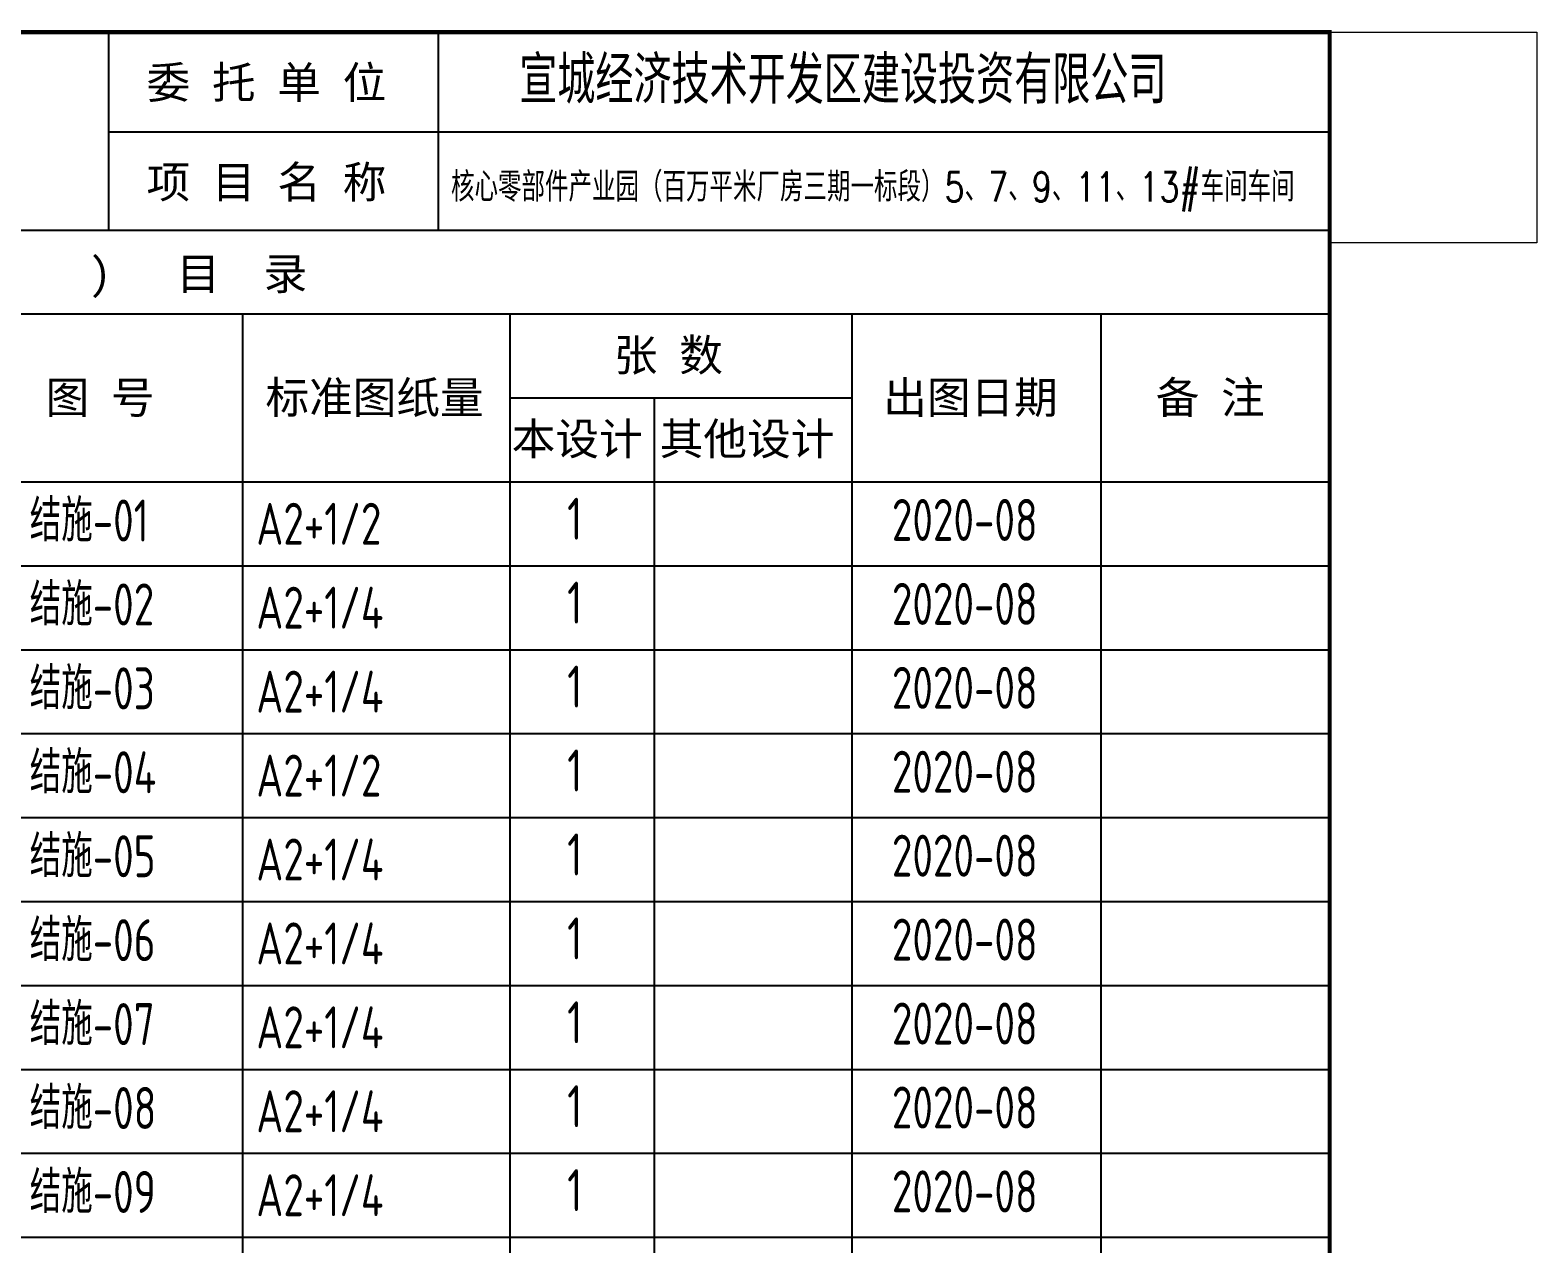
# Model space of a CAD drawing. Extents: x -2746917 to -971774, y -3334247 to -3250358.
# Drawn here: x -2582899 to -2546991, y -3304354 to -3275432 of the extents above; entities that cross this region are included whole.
import ezdxf

# ---------------------------------------------------------------- set-up
doc = ezdxf.new("R2010")
doc.units = 0
doc.header["$LTSCALE"] = 1000
doc.header["$MEASUREMENT"] = 0
doc.layers.get('0').update_dxf_attribs({"linetype": 'CONTINUOUS'})
for name, color, linetype in [('BEAM_CON', 4, 'CONTINUOUS'), ('PUB_TEXT', 7, 'CONTINUOUS'), ('TEXT', 7, 'CONTINUOUS')]:
    doc.layers.add(name, color=color, linetype=linetype)
doc.styles.add('-黑体', font='simhei.ttf')
doc.styles.add('_HZTXT', font='txt.shx', dxfattribs={"width": 0.8, "bigfont": 'hztxt.shx'})
doc.styles.add('TSSD_Rein', font='Tssdeng.shx', dxfattribs={"width": 0.75, "bigfont": 'hztxt.shx'})

msp = doc.modelspace()

# ---------------------------------------------------------------- linework, layer by layer
for p, q in [((-2603457.99, -3275482.46), (-2551928.17, -3275482.46)), ((-2581025.03, -3280196.52), (-2581025.03, -3275482.46)), ((-2573170.33, -3280212.19), (-2573170.33, -3275498.13)), ((-2551928.17, -3275482.46), (-2551928.17, -3334196.52)), ((-2581025.03, -3277855.16), (-2551928.17, -3277855.16)), ((-2603457.99, -3280196.52), (-2551928.17, -3280196.52)), ((-2603457.99, -3282196.52), (-2551928.17, -3282196.52)), ((-2577841.46, -3282196.52), (-2577841.46, -3334196.52)), ((-2571470.8, -3282196.52), (-2571470.8, -3334196.52)), ((-2563317.85, -3282196.52), (-2563317.85, -3334196.52)), ((-2557381.71, -3282196.52), (-2557381.71, -3334196.52)), ((-2571470.8, -3284196.52), (-2563317.85, -3284196.52)), ((-2568027.18, -3284196.52), (-2568027.18, -3334196.52)), ((-2603457.99, -3286196.52), (-2551928.17, -3286196.52)), ((-2603457.99, -3288196.52), (-2551928.17, -3288196.52)), ((-2603457.99, -3290196.52), (-2551928.17, -3290196.52)), ((-2603457.99, -3292196.52), (-2551928.17, -3292196.52)), ((-2603457.99, -3294196.52), (-2551928.17, -3294196.52)), ((-2603457.99, -3296196.52), (-2551928.17, -3296196.52)), ((-2603457.99, -3298196.52), (-2551928.17, -3298196.52)), ((-2603457.99, -3300196.52), (-2551928.17, -3300196.52)), ((-2603457.99, -3302196.52), (-2551928.17, -3302196.52)), ((-2603457.99, -3304196.52), (-2551928.17, -3304196.52))]:
    msp.add_line(p, q)
at = {"color": 4, "const_width": 100}
msp.add_lwpolyline([(-2603457.99, -3275482.46), (-2551928.17, -3275482.46), (-2551928.17, -3334196.52), (-2603457.99, -3334196.52), (-2603457.99, -3275482.46)], dxfattribs=at)
at = {"layer": 'BEAM_CON', "lineweight": 5, "ltscale": 1.5}
msp.add_lwpolyline([(-2551928.17, -3275482.46), (-2546991.04, -3275482.46), (-2546991.04, -3280500.79), (-2551928.17, -3280500.79)], close=True, dxfattribs=at)

# ---------------------------------------------------------------- texts
at = {"layer": 'PUB_TEXT', "style": '-黑体'}
for s, height, p in [('委 托 单 位', 762.517, (-2580124.36, -3277061.08)), ('项 目 名 称', 762.517, (-2580124.36, -3279433.78)), ('(                )   目  录', 762.5168, (-2590306.46, -3281615.66)), ('张 数', 762.517, (-2568987.66, -3283556.73)), ('图 号', 762.517, (-2582531.62, -3284567.08)), ('标准图纸量', 762.517, (-2577290.4, -3284567.08)), ('出图日期', 762.517, (-2562568.25, -3284567.08)), ('备 注', 762.517, (-2556074.34, -3284567.08)), ('本设计', 762.517, (-2571422.37, -3285552.75)), ('其他设计', 762.517, (-2567893.78, -3285552.75))]:
    msp.add_text(s, height=height, dxfattribs=at).set_placement(p)
at = {"layer": 'TEXT', "color": 4, "style": '_HZTXT', "width": 0.8}
msp.add_text('宣城经济技术开发区建设投资有限公司', height=1134.2979, dxfattribs=at).set_placement((-2571243.99, -3277184.91))
at = {"layer": 'TEXT', "color": 2, "style": '_HZTXT', "width": 0.8}
msp.add_text('核心零部件产业园（百万平米厂房三期一标段）5、7、9、11、13#车间车间', height=700, dxfattribs=at).set_placement((-2572868.06, -3279518.15))
at = {"layer": 'TEXT', "style": 'TSSD_Rein', "width": 0.75}
for s, p in [('结施-01', (-2582907.65, -3287617.57)), ('1', (-2570099.85, -3287575.04)), ('2020-08', (-2562362.47, -3287604.43)), ('结施-02', (-2582907.65, -3289617.57)), ('1', (-2570099.85, -3289575.04)), ('2020-08', (-2562362.47, -3289604.43)), ('结施-03', (-2582907.65, -3291617.57)), ('1', (-2570099.85, -3291575.04)), ('2020-08', (-2562362.47, -3291604.43)), ('结施-04', (-2582907.65, -3293617.57)), ('1', (-2570099.85, -3293575.04)), ('2020-08', (-2562362.47, -3293604.43)), ('结施-05', (-2582907.65, -3295617.57)), ('1', (-2570099.85, -3295575.04)), ('2020-08', (-2562362.47, -3295604.43)), ('结施-06', (-2582907.65, -3297617.57)), ('1', (-2570099.85, -3297575.04)), ('2020-08', (-2562362.47, -3297604.43)), ('结施-07', (-2582907.65, -3299617.57)), ('1', (-2570099.85, -3299575.04)), ('2020-08', (-2562362.47, -3299604.43)), ('结施-08', (-2582907.65, -3301617.57)), ('1', (-2570099.85, -3301575.04)), ('2020-08', (-2562362.47, -3301604.43)), ('结施-09', (-2582907.65, -3303617.57)), ('1', (-2570099.85, -3303575.04)), ('2020-08', (-2562362.47, -3303604.43))]:
    msp.add_text(s, height=1000, dxfattribs=at).set_placement(p)
at = {"layer": 'TEXT', "char_height": 1000, "width": 21606.0606, "attachment_point": 4, "style": 'TSSD_Rein'}
for s, insert in [('A2+1/2', (-2577508.13, -3287196.52)), ('A2+1/4', (-2577508.13, -3289196.52)), ('A2+1/4', (-2577508.13, -3291196.52)), ('A2+1/2', (-2577508.13, -3293196.52)), ('A2+1/4', (-2577508.13, -3295196.52)), ('A2+1/4', (-2577508.13, -3297196.52)), ('A2+1/4', (-2577508.13, -3299196.52)), ('A2+1/4', (-2577508.13, -3301196.52)), ('A2+1/4', (-2577508.13, -3303196.52))]:
    msp.add_mtext(s, dxfattribs=dict(at, insert=insert))

doc.saveas('drawing.dxf')
